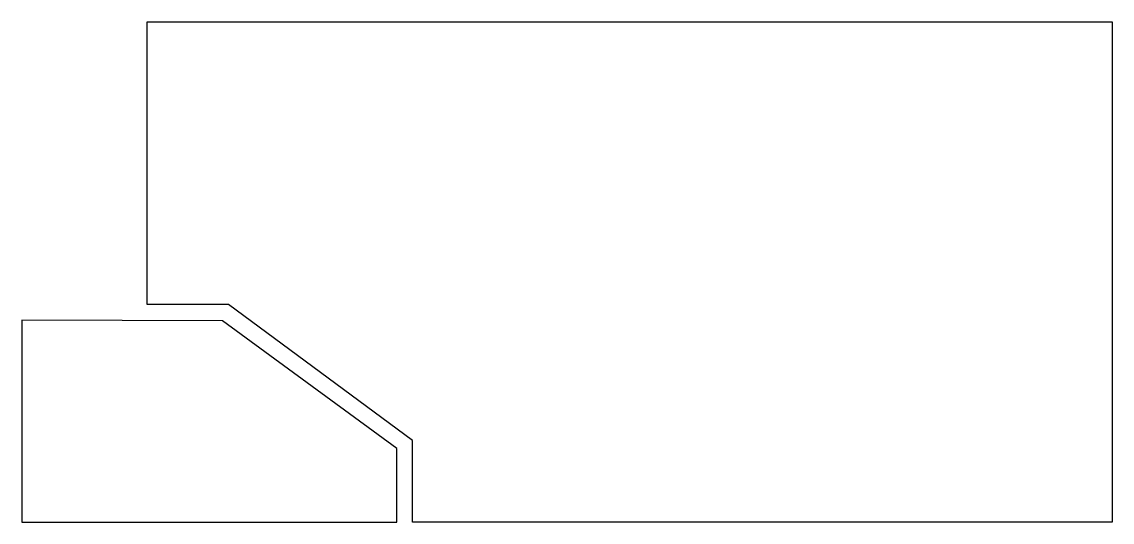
# Model space of a CAD drawing. Header units: inches. Extents: x -1553 to 5414, y 3196 to 6393.
import ezdxf

# ---------------------------------------------------------------- set-up
doc = ezdxf.new("R2010")
doc.units = ezdxf.units.IN
doc.header["$MEASUREMENT"] = 0

msp = doc.modelspace()

# ---------------------------------------------------------------- linework, layer by layer
for points in [[(5414.2, 6393.3), (5414.2, 3196.3), (943.2, 3196.3), (943.2, 3718.2), (-232.8, 4586.3), (-752.8, 4586.3), (-752.8, 6393.3), (5414.2, 6393.3)], [(843.2, 3196.3), (843.2, 3667.5), (-270.5, 4482), (-1552.8, 4486.3), (-1552.8, 3196.3), (843.2, 3196.3)]]:
    msp.add_lwpolyline(points)

doc.saveas('drawing.dxf')
